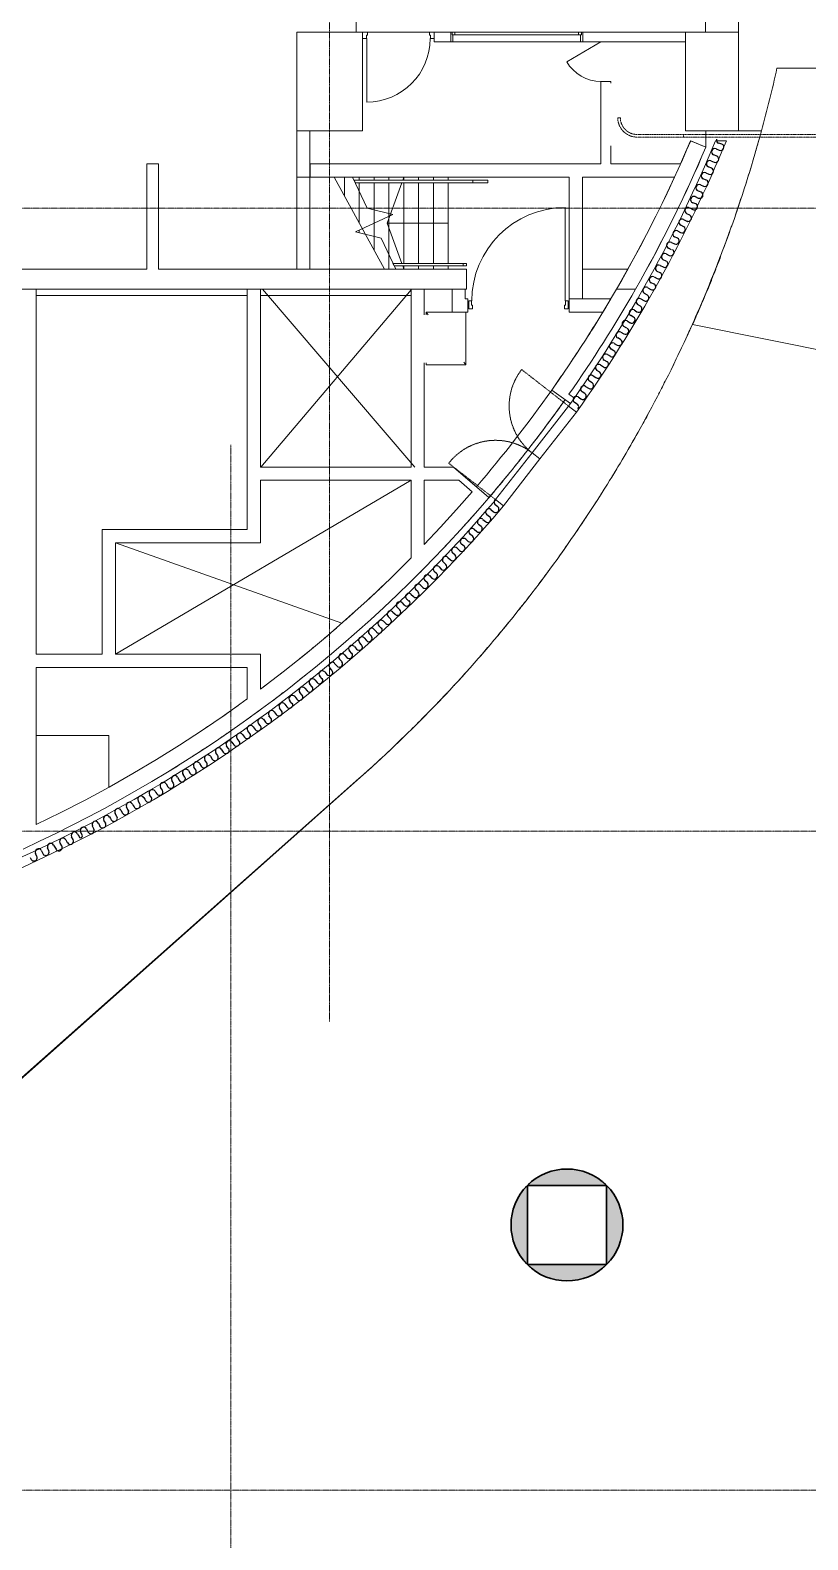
# Model space of a CAD drawing. Header units: millimetres. Extents: x -1578195 to 622687, y -255792 to 391308.
# Drawn here: x -1431795 to -1420001, y 95514 to 118418 of the extents above; entities that cross this region are included whole.
import ezdxf

# ---------------------------------------------------------------- set-up
doc = ezdxf.new("R2010")
doc.units = ezdxf.units.MM
for name, pattern in [('Grid Line', [21, 12, -3, 3, -3]), ('Long Dash', [13.5, 9, -4.5]), ('Overhead', [1.8, 1.2, -0.6])]:
    doc.linetypes.add(name, pattern=pattern)
for name, color, linetype, lineweight in [('A-010-M_LINE', 90, 'Continuous', 5), ('A-200-M_WALL', 113, 'Continuous', 9), ('A-200-M_WALL_EXT', 113, 'Continuous', 9), ('A-200-M_WALL_INT', 2, 'Continuous', 9), ('A-230-H_FLOOR', 190, 'Continuous', 18), ('A-230-M_FLOOR', 192, 'Continuous', 18), ('A-241-M_RAMP', 51, 'Continuous', 5), ('A-242-A_STAIR', 31, 'Continuous', 5), ('A-242-M_STAIR', 31, 'Continuous', 5), ('A-242-MB_STAIR', 31, 'Continuous', 5), ('A-314-M_WINDO_GLASS', 151, 'Continuous', 9), ('A-314-M_WINDOW_FRM', 151, 'Continuous', 9), ('A-325-M_DOOR', 31, 'Continuous', 5), ('A-325-M_DOOR_PANEL', 31, 'Continuous', 5), ('A-325-MH_DOOR', 31, 'Long Dash', 5), ('A-340-M_RAILING', 11, 'Continuous', 5), ('A-770-MH_FFE_SA', 91, 'Overhead', 5), ('S-280-M_COLUMN', 52, 'Continuous', 9), ('Z-030-M_GRID', 191, 'Continuous', 5), ('Z-060-M_DETAIL', 92, 'Continuous', 5)]:
    doc.layers.add(name, color=color, linetype=linetype, lineweight=lineweight)

# ---------------------------------------------------------------- blocks, each defined once
blk = doc.blocks.new('0291')
at = {"layer": 'A-230-H_FLOOR'}
h = blk.add_hatch(color=1, dxfattribs=at)
h.paths.add_polyline_path([(112002, 136184), (112103, 136197), (112203, 136221), (112299, 136257), (112389, 136305), (112474, 136363), (112550, 136431), (111350, 136431), (111427, 136363), (111511, 136305), (111602, 136257), (111698, 136221), (111797, 136197), (111899, 136184)], flags=0)
h.paths.add_polyline_path([(112282, 137631), (112550, 137631), (112474, 137699), (112389, 137757), (112282, 137811), (112203, 137841), (112103, 137866), (112002, 137878), (111899, 137878), (111797, 137866), (111698, 137841), (111596, 137802), (111511, 137757), (111427, 137699), (111350, 137631)], flags=0)
h = blk.add_hatch(color=1, dxfattribs=at)
h.paths.add_polyline_path([(111350, 136431), (111350, 137631), (111282, 137554), (111224, 137470), (111177, 137379), (111140, 137284), (111116, 137184), (111103, 137082), (111103, 136980), (111116, 136878), (111140, 136779), (111177, 136683), (111224, 136592), (111282, 136508)], flags=0)
h.paths.add_polyline_path([(112550, 136431), (112618, 136508), (112677, 136592), (112724, 136683), (112760, 136779), (112785, 136878), (112797, 136980), (112797, 137082), (112785, 137184), (112760, 137284), (112724, 137379), (112677, 137470), (112618, 137554), (112550, 137631), (112550, 136811)], flags=0)
at = {"layer": 'A-010-M_LINE', "color": 1}
for p, q in [((114050, 162606), (114050, 155131)), ((109585, 151218), (107307, 148531)), ((109641, 148531), (107330, 151231)), ((105100, 145691), (109585, 148331)), ((105100, 147381), (108535, 146161))]:
    blk.add_line(p, q, dxfattribs=at)
at = {"layer": 'A-010-M_LINE', "color": 1, "lineweight": 25}
for p, q in [((114221, 153248), (114175, 153267)), ((114212, 153360), (114260, 153338)), ((114300, 153430), (114252, 153443)), ((114142, 153066), (114096, 153085)), ((114133, 153178), (114181, 153157)), ((113975, 152814), (114023, 152793)), ((114063, 152885), (114017, 152903)), ((114054, 152996), (114102, 152975)), ((113895, 152633), (113942, 152612)), ((113984, 152703), (113937, 152722)), ((113812, 152352), (113767, 152374)), ((113811, 152464), (113857, 152439)), ((113904, 152522), (113857, 152540)), ((113627, 152113), (113673, 152088)), ((113721, 152176), (113676, 152198)), ((113719, 152288), (113766, 152263)), ((113534, 151940), (113580, 151916)), ((113628, 152001), (113583, 152023)), ((113456, 151654), (113411, 151676)), ((113455, 151766), (113501, 151741)), ((113535, 151828), (113490, 151850)), ((113270, 151415), (113317, 151390)), ((113364, 151478), (113319, 151500)), ((113363, 151590), (113409, 151566)), ((113175, 151252), (113220, 151224)), ((113272, 151303), (113227, 151325)), ((113065, 150971), (113022, 150996)), ((113071, 151083), (113116, 151055)), ((113169, 151140), (113125, 151165)), ((112862, 150749), (112907, 150721)), ((112960, 150803), (112917, 150828)), ((112967, 150915), (113011, 150887)), ((112763, 150466), (112719, 150490)), ((112768, 150578), (112812, 150551)), ((112856, 150637), (112812, 150662)), ((112661, 150296), (112618, 150320)), ((112666, 150407), (112711, 150380)), ((112460, 150080), (112503, 150050)), ((112559, 150126), (112515, 150150)), ((112564, 150238), (112609, 150211)), ((112334, 149806), (112292, 149834)), ((112347, 149917), (112390, 149887)), ((112447, 149969), (112405, 149996)), ((112119, 149596), (112162, 149565)), ((112220, 149644), (112178, 149671)), ((112233, 149755), (112276, 149725)), ((112106, 149484), (112065, 149512)), ((110673, 147737), (110713, 147703)), ((110774, 147776), (110735, 147807)), ((110797, 147886), (110837, 147852)), ((110902, 147928), (110863, 147959)), ((110520, 147478), (110481, 147510)), ((110544, 147587), (110584, 147553)), ((110649, 147628), (110610, 147660)), ((110284, 147301), (110321, 147264)), ((110389, 147329), (110351, 147360)), ((110414, 147438), (110453, 147403)), ((110112, 147053), (110076, 147087)), ((110144, 147160), (110181, 147123)), ((110252, 147194), (110215, 147228)), ((109864, 146883), (109901, 146846)), ((109972, 146913), (109936, 146947)), ((110004, 147020), (110041, 146983)), ((109584, 146602), (109621, 146565)), ((109693, 146635), (109656, 146669)), ((109725, 146742), (109762, 146705)), ((109832, 146776), (109796, 146810)), ((109414, 146366), (109378, 146401)), ((109447, 146473), (109483, 146436)), ((109553, 146495), (109516, 146529)), ((109165, 146194), (109202, 146157)), ((109274, 146226), (109237, 146261)), ((109306, 146333), (109343, 146296)), ((108875, 145938), (108909, 145898)), ((108985, 145963), (108951, 146000)), ((109025, 146067), (109059, 146028)), ((109132, 146087), (109096, 146122)), ((108575, 145682), (108609, 145642)), ((108685, 145704), (108651, 145741)), ((108725, 145809), (108759, 145769)), ((108835, 145833), (108802, 145870)), ((108385, 145448), (108352, 145485)), ((108425, 145552), (108459, 145513)), ((108535, 145578), (108501, 145615)), ((108084, 145198), (108051, 145236)), ((108126, 145302), (108159, 145261)), ((108235, 145319), (108201, 145356)), ((108275, 145424), (108309, 145384)), ((107821, 145048), (107854, 145008)), ((107932, 145071), (107899, 145108)), ((107974, 145175), (108007, 145134)), ((107461, 144717), (107430, 144757)), ((107510, 144818), (107540, 144775)), ((107621, 144834), (107591, 144873)), ((107670, 144934), (107701, 144892)), ((107779, 144945), (107746, 144982)), ((107140, 144489), (107109, 144529)), ((107188, 144590), (107219, 144547)), ((107300, 144602), (107269, 144642)), ((107349, 144703), (107379, 144660)), ((106867, 144358), (106897, 144316)), ((106979, 144373), (106949, 144413)), ((107028, 144474), (107058, 144431)), ((106487, 144044), (106458, 144085)), ((106541, 144142), (106569, 144098)), ((106653, 144152), (106625, 144193)), ((106707, 144250), (106735, 144205)), ((106818, 144258), (106787, 144297)), ((106156, 143825), (106127, 143865)), ((106207, 143925), (106237, 143881)), ((106320, 143937), (106291, 143978)), ((106374, 144035), (106402, 143991)), ((105702, 143614), (105716, 143593)), ((105813, 143627), (105785, 143669)), ((105869, 143724), (105896, 143679)), ((105981, 143732), (105957, 143776)), ((106044, 143825), (106068, 143778)), ((105359, 143418), (105371, 143396)), ((105371, 143396), (105383, 143374)), ((105471, 143423), (105446, 143466)), ((105534, 143515), (105546, 143493)), ((105546, 143493), (105558, 143471)), ((105646, 143517), (105619, 143558)), ((105716, 143593), (105730, 143572)), ((104953, 143126), (104927, 143169)), ((105012, 143221), (105025, 143199)), ((105025, 143199), (105038, 143178)), ((105124, 143230), (105098, 143272)), ((105184, 143324), (105209, 143278)), ((105295, 143326), (105271, 143370)), ((104526, 142968), (104537, 142946)), ((104537, 142946), (104549, 142924)), ((104594, 142950), (104572, 142995)), ((104661, 143040), (104672, 143017)), ((104672, 143017), (104684, 142995)), ((104773, 143040), (104751, 143084)), ((104840, 143129), (104852, 143106)), ((104852, 143106), (104862, 143084)), ((103979, 142710), (103990, 142688)), ((104090, 142709), (104073, 142752)), ((104164, 142793), (104200, 142731)), ((104286, 142782), (104261, 142825)), ((104347, 142875), (104360, 142854)), ((104360, 142854), (104371, 142832)), ((104460, 142878), (104437, 142922)), ((103808, 142609), (103817, 142586)), ((103911, 142622), (103889, 142667)), ((103990, 142688), (104000, 142665))]:
    blk.add_line(p, q, dxfattribs=at)
for centre, radius, start, end in [((114265, 153491), 50, 165.0839, 255.0839), ((114193, 153313), 50, 68.0839, 248.0839), ((114201, 153202), 50, 246.1232, 65.0839), ((114280, 153384), 50, 246.1232, 65.0839), ((114114, 153131), 50, 68.0839, 248.0839), ((114122, 153021), 50, 246.1232, 65.0839), ((113956, 152768), 50, 68.0839, 248.0839), ((114035, 152950), 50, 68.0839, 248.0839), ((114043, 152839), 50, 246.1232, 65.0839), ((113876, 152587), 50, 68.0839, 248.0839), ((113963, 152658), 50, 246.1232, 65.0458), ((113789, 152419), 50, 64.0839, 244.0839), ((113789, 152308), 50, 242.1232, 61.0839), ((113881, 152483), 50, 242.1232, 61.0839), ((113605, 152068), 50, 64.0839, 244.0839), ((113698, 152243), 50, 64.0839, 244.0839), ((113696, 152132), 50, 242.1232, 61.0458), ((113512, 151895), 50, 64.0839, 244.0839), ((113604, 151960), 50, 242.1232, 61.0839), ((113433, 151721), 50, 64.0839, 244.0839), ((113433, 151610), 50, 242.1232, 61.0839), ((113524, 151786), 50, 242.1232, 61.0839), ((113248, 151370), 50, 64.0839, 244.0839), ((113341, 151545), 50, 64.0839, 244.0839), ((113340, 151435), 50, 242.1232, 61.0458), ((113150, 151209), 50, 60.0839, 240.0839), ((113246, 151267), 50, 238.1232, 57.0839), ((113047, 151040), 50, 60.0839, 240.0839), ((113038, 150929), 50, 238.1232, 57.0458), ((113142, 151098), 50, 238.1232, 57.0839), ((112837, 150706), 50, 60.0839, 240.0839), ((112942, 150871), 50, 60.0839, 240.0839), ((112933, 150764), 50, 238.1232, 57.0839), ((112743, 150534), 50, 60.8719, 240.8719), ((112838, 150594), 50, 238.9112, 57.8719), ((112642, 150364), 50, 60.8719, 240.8719), ((112635, 150253), 50, 238.9112, 57.8338), ((112737, 150423), 50, 238.9112, 57.8719), ((112432, 150038), 50, 56.8719, 236.8719), ((112540, 150194), 50, 60.8719, 240.8719), ((112531, 150091), 50, 234.9112, 53.8719), ((112319, 149875), 50, 56.8719, 236.8719), ((112305, 149766), 50, 234.9112, 53.8338), ((112418, 149928), 50, 234.9112, 53.8719), ((112092, 149554), 50, 56.8719, 236.8719), ((112206, 149713), 50, 56.8719, 236.8719), ((112191, 149606), 50, 234.9112, 53.8719), ((112078, 149443), 50, 324.1665, 53.8719), ((110893, 147998), 50, 137.3535, 231.8719), ((110642, 147699), 50, 50.8719, 230.8719), ((110746, 147741), 50, 228.9112, 47.8719), ((110766, 147846), 50, 51.8719, 231.8719), ((110869, 147890), 50, 229.9112, 48.8338), ((110512, 147548), 50, 50.8719, 230.8719), ((110616, 147590), 50, 228.9112, 47.8719), ((110250, 147264), 50, 46.8719, 226.8719), ((110356, 147299), 50, 224.9112, 43.8719), ((110382, 147399), 50, 50.8719, 230.8719), ((110486, 147441), 50, 228.9112, 47.8338), ((110076, 147018), 50, 224.9112, 43.8338), ((110110, 147124), 50, 46.8719, 226.8719), ((110217, 147158), 50, 224.9112, 43.8719), ((109830, 146846), 50, 46.8719, 226.8719), ((109937, 146881), 50, 224.9112, 43.8719), ((109970, 146984), 50, 46.8719, 226.8719), ((109550, 146565), 50, 46.8719, 226.8719), ((109657, 146600), 50, 224.9112, 43.8338), ((109691, 146705), 50, 46.8719, 226.8719), ((109797, 146740), 50, 224.9112, 43.8719), ((109379, 146331), 50, 224.5626, 43.5233), ((109412, 146437), 50, 46.5233, 226.5233), ((109519, 146471), 50, 224.5626, 43.5233), ((109131, 146158), 50, 46.5233, 226.5233), ((109237, 146192), 50, 224.5626, 43.4852), ((109272, 146297), 50, 46.5233, 226.5233), ((108838, 145904), 50, 42.5233, 222.5233), ((108947, 145930), 50, 220.5626, 39.5233), ((108988, 146034), 50, 42.5233, 222.5233), ((109097, 146060), 50, 220.5626, 39.5233), ((108538, 145649), 50, 42.5233, 222.5233), ((108647, 145675), 50, 220.5626, 39.5233), ((108688, 145775), 50, 42.5233, 222.5233), ((108797, 145801), 50, 220.5626, 39.4852), ((108347, 145416), 50, 220.5626, 39.4852), ((108388, 145519), 50, 42.5233, 222.5233), ((108497, 145545), 50, 220.5626, 39.5233), ((108088, 145269), 50, 41.5233, 221.5233), ((108198, 145293), 50, 219.5626, 38.5233), ((108238, 145390), 50, 42.5233, 222.5233), ((107783, 145015), 50, 41.5233, 221.5233), ((107893, 145040), 50, 219.5626, 38.4852), ((107936, 145141), 50, 41.5233, 221.5233), ((108046, 145166), 50, 219.5626, 38.5233), ((107470, 144788), 50, 37.5233, 217.5233), ((107581, 144804), 50, 215.5626, 34.5233), ((107631, 144904), 50, 37.5233, 217.5233), ((107741, 144921), 50, 215.5626, 34.5233), ((107149, 144559), 50, 37.5233, 217.5233), ((107260, 144576), 50, 215.5626, 34.5233), ((107309, 144672), 50, 37.5233, 217.5233), ((107420, 144689), 50, 215.5626, 34.4852), ((106827, 144328), 50, 37.5233, 217.5233), ((106938, 144345), 50, 215.5626, 34.4852), ((106988, 144443), 50, 37.5233, 217.5233), ((107099, 144460), 50, 215.5626, 34.5233), ((106500, 144114), 50, 34.5233, 214.5233), ((106611, 144125), 50, 212.5626, 31.5233), ((106666, 144221), 50, 34.5233, 214.5233), ((106778, 144232), 50, 212.5626, 31.5233), ((106000, 143800), 50, 29.5233, 209.5233), ((106167, 143895), 50, 36.5233, 216.5233), ((106278, 143910), 50, 214.5626, 33.4142), ((106333, 144007), 50, 34.5233, 214.5233), ((106444, 144018), 50, 212.5626, 31.4852), ((105660, 143586), 50, 33.5233, 213.5233), ((105771, 143600), 50, 213.5233, 33.5233), ((105827, 143696), 50, 33.5233, 213.5233), ((105939, 143706), 50, 211.5626, 30.5233), ((106112, 143801), 50, 207.5626, 26.5233), ((105315, 143394), 50, 28.8203, 208.8203), ((105427, 143398), 50, 208.8203, 28.8203), ((105490, 143490), 50, 28.8203, 208.8203), ((105602, 143494), 50, 207.5233, 27.5233), ((104796, 143107), 50, 26.434, 206.434), ((104970, 143195), 50, 31.1369, 211.1369), ((105081, 143204), 50, 211.1369, 31.1369), ((105141, 143298), 50, 31.1369, 211.1369), ((105253, 143303), 50, 209.1763, 28.1369), ((105251, 143302), 50, 298.8203, 28.8203), ((104481, 142945), 50, 27.4895, 207.4895), ((104574, 142933), 26.7, 199.6261, 41.3529), ((104617, 143018), 50, 26.434, 206.434), ((104728, 143017), 50, 206.434, 26.434), ((104907, 143105), 50, 205.1369, 25.1369), ((103934, 142689), 50, 25.9337, 205.9337), ((104045, 142687), 50, 205.9337, 25.9337), ((104119, 142771), 50, 25.9337, 202.8121), ((104243, 142756), 50, 210.4749, 30.4895), ((104304, 142850), 50, 30.4895, 210.4895), ((104416, 142855), 50, 207.4895, 27.4895), ((103864, 142604), 50, 200.9337, 20.9337)]:
    blk.add_arc(centre, radius, start, end, dxfattribs=at)
at = {"layer": 'A-200-M_WALL', "color": 1}
blk.add_line((114367, 153481), (114205, 153481), dxfattribs=at)
for radius, start, end in [(20617, 324.6112, 337.4299), (20767, 324.593, 337.6018), (20617, 275.7319, 319.6074), (20767, 275.7204, 319.6254)]:
    blk.add_arc((95167, 161394), radius, start, end, dxfattribs=at)
at = {"layer": 'A-200-M_WALL_EXT', "color": 1, "lineweight": 13}
for p, q in [((114057, 153384), (113827, 153481)), ((105575, 153131), (105575, 151531)), ((105755, 153131), (105575, 153131)), ((105755, 151531), (105755, 153131)), ((105575, 151531), (91800, 151531)), ((110425, 151531), (105755, 151531)), ((110425, 151231), (110425, 151531)), ((91800, 151231), (110425, 151231)), ((112703, 151231), (112991, 151231))]:
    blk.add_line(p, q, dxfattribs=at)
for radius, start in [(20267, 329.9051), (20517, 330.3089)]:
    blk.add_arc((95168, 161394), radius, start, 337.0195, dxfattribs=at)
at = {"layer": 'A-200-M_WALL_INT', "color": 1}
for p, q in [((109938, 155131), (109938, 154981)), ((109938, 155131), (113750, 155131)), ((110188, 154981), (110188, 155131)), ((112188, 155131), (112188, 154981)), ((113750, 154981), (113750, 155131)), ((113750, 154981), (109938, 154981)), ((112465, 154381), (112465, 153131)), ((112615, 154381), (112465, 154381)), ((112615, 154356), (112615, 154381)), ((107850, 153631), (107850, 151531)), ((108050, 153631), (107850, 153631)), ((108050, 151531), (108050, 153631)), ((113825, 153481), (113750, 153306)), ((114056, 153384), (113825, 153481)), ((112615, 153131), (112615, 153406)), ((113750, 153306), (113673, 153131)), ((109350, 153131), (108055, 153131)), ((108055, 153131), (108055, 152931)), ((112465, 153131), (109350, 153131)), ((113673, 153131), (112615, 153131)), ((107850, 152931), (108050, 152931)), ((108055, 152931), (108419, 152931)), ((108800, 152931), (109350, 152931)), ((109350, 152931), (111984, 152931)), ((111984, 152931), (111984, 150881)), ((112184, 152931), (113583, 152931)), ((112184, 151081), (112184, 152931)), ((113583, 152931), (113393, 152531)), ((113393, 152531), (113195, 152134)), ((113195, 152134), (112988, 151743)), ((112988, 151743), (112773, 151355)), ((107850, 151531), (108050, 151531)), ((103900, 151231), (103700, 151231)), ((103900, 145691), (103900, 151231)), ((107300, 151231), (107100, 151231)), ((107100, 151231), (107100, 147581)), ((107300, 148531), (107300, 151231)), ((109585, 151231), (109585, 148531)), ((109785, 151231), (109585, 151231)), ((109785, 150841), (109785, 151231)), ((110208, 151231), (110208, 150881)), ((110408, 151231), (110208, 151231)), ((110408, 151081), (110408, 151231)), ((110446, 151081), (110408, 151081)), ((110446, 150881), (110446, 151081)), ((111984, 151081), (112614, 151081)), ((110408, 150881), (110446, 150881)), ((111984, 150881), (112494, 150881)), ((109785, 148531), (109785, 150111)), ((111719, 149698), (112004, 149496)), ((112062, 149577), (111980, 149635)), ((112004, 149496), (112062, 149577)), ((109585, 148531), (107300, 148531)), ((110228, 148531), (109785, 148531)), ((110767, 148068), (110228, 148531)), ((107300, 148331), (109585, 148331)), ((107300, 147381), (107300, 148331)), ((109585, 148331), (109585, 147151)), ((109785, 147357), (109785, 148331)), ((109785, 148331), (110308, 148331)), ((110308, 148331), (110513, 148155)), ((110513, 148155), (110275, 147885)), ((110275, 147885), (110032, 147618)), ((107100, 147581), (104900, 147581)), ((104900, 147581), (104900, 145691)), ((110032, 147618), (109785, 147357)), ((105100, 147381), (107300, 147381)), ((105100, 145691), (105100, 147381)), ((109585, 147151), (109278, 146846)), ((109278, 146846), (108963, 146548)), ((108963, 146548), (108643, 146256)), ((108643, 146256), (108316, 145972)), ((108316, 145972), (107983, 145694)), ((104900, 145691), (103900, 145691)), ((107300, 145691), (105100, 145691)), ((107300, 145160), (107300, 145691)), ((107983, 145694), (107645, 145424)), ((103900, 143105), (103900, 145491)), ((103900, 145491), (107100, 145491)), ((107100, 145491), (107100, 145013)), ((107645, 145424), (107300, 145160)), ((107100, 145013), (106763, 144772)), ((106763, 144772), (106420, 144539)), ((106420, 144539), (106073, 144312)), ((106073, 144312), (105722, 144092)), ((105722, 144092), (105366, 143880)), ((105366, 143880), (105005, 143675)), ((105005, 143675), (104641, 143478)), ((104641, 143478), (104273, 143288)), ((104273, 143288), (103900, 143105))]:
    blk.add_line(p, q, dxfattribs=at)
for radius, start, end in [(20517, 330.3088, 337.018), (20267, 325.0369, 330.3088), (20517, 325.0314, 330.3088), (20267, 328.7531, 329.4122), (20267, 319.4977, 324.7542), (20267, 324.7542, 325.0369), (20517, 322.1756, 324.7521), (20517, 319.496, 321.9362), (20517, 294.5732, 319.2167), (20517, 319.2167, 319.496)]:
    blk.add_arc((95167, 161394), radius, start, end, dxfattribs=at)
at = {"layer": 'A-230-M_FLOOR', "color": 1}
for p, q in [((108750, 155131), (108750, 162606)), ((108750, 155131), (108750, 162606)), ((114550, 162606), (114550, 155131)), ((109863, 155131), (108925, 155131)), ((115135, 154581), (122714, 154581)), ((114056, 153384), (114056, 153631)), ((114550, 153631), (114900, 153631)), ((114550, 152485), (114550, 152488)), ((112871, 151531), (112184, 151531)), ((114207, 151531), (114200, 151531)), ((103900, 151131), (107100, 151131)), ((107300, 151131), (109585, 151131)), ((110408, 150881), (110208, 150881)), ((122123, 149030), (113855, 150694)), ((107101, 145013), (107087, 145003)), ((105000, 144456), (103900, 144456)), ((105000, 143673), (105000, 144456)), ((108795, 143804), (99876, 135899)), ((106754, 141989), (108818, 143824)), ((103473, 139072), (106754, 141989)), ((105817, 141156), (105807, 141156))]:
    blk.add_line(p, q, dxfattribs=at)
at = {"layer": 'A-230-M_FLOOR', "color": 1, "lineweight": 30}
for p, q in [((111350, 137631), (112550, 137631)), ((111350, 136431), (111350, 137631)), ((112550, 137631), (112550, 136431)), ((112550, 136431), (111350, 136431))]:
    blk.add_line(p, q, dxfattribs=at)
at = {"layer": 'A-230-M_FLOOR', "color": 1}
for centre, radius, start, end in [((95367, 158956), 20250, 335.9205, 338.4909), ((95167, 161394), 20267, 327.5456, 328.2295), ((95167, 161394), 20267, 326.2201, 326.9029), ((95167, 161394), 20267, 324.7542, 325.5764), ((95167, 161394), 20267, 319.4977, 324.7542), ((95167, 161394), 20517, 322.2462, 324.7521), ((95167, 161394), 20517, 319.4954, 322.2462), ((95167, 161394), 20267, 314.0663, 315.3506), ((95167, 161394), 20267, 312.7814, 313.6418), ((95167, 161394), 20267, 311.4956, 312.2748), ((95167, 161394), 20267, 310.2088, 310.9565), ((95167, 161394), 20267, 308.9203, 309.6546), ((95167, 161394), 20267, 307.6292, 308.36), ((95167, 161394), 20267, 306.7781, 307.0695), ((95167, 161394), 20267, 304.7624, 305.7035), ((95167, 161394), 20267, 303.497, 304.2997), ((111950, 137031), 849, 129.8061, 133.2708), ((111950, 137031), 849, 122.883, 126.3477), ((111950, 137031), 849, 117.6923, 119.4247), ((111950, 137031), 849, 115.96, 117.6923), ((111950, 137031), 849, 109.0369, 112.5016), ((111950, 137031), 849, 102.1138, 105.5785), ((111950, 137031), 849, 96.9231, 98.6554), ((111950, 137031), 849, 95.1907, 96.9231), ((111950, 137031), 849, 88.2677, 91.7323), ((111950, 137031), 849, 81.3446, 84.8093), ((111950, 137031), 849, 74.4215, 77.8862), ((111950, 137031), 849, 69.2308, 70.9631), ((111950, 137031), 849, 67.4984, 69.2308), ((111950, 137031), 849, 60.5769, 64.04), ((111950, 137031), 849, 55.3846, 57.117), ((111950, 137031), 849, 53.6538, 55.3846), ((111950, 137031), 849, 46.7292, 50.1939), ((111950, 137031), 849, 150.5753, 154.04), ((111950, 137031), 849, 143.6523, 147.117), ((111950, 137031), 849, 136.7292, 140.1939), ((111950, 137031), 849, 41.5385, 43.2692), ((111950, 137031), 849, 39.8061, 41.5385), ((111950, 137031), 849, 32.883, 36.3477), ((111950, 137031), 849, 25.96, 29.4247), ((111950, 137031), 849, 164.4215, 167.8862), ((111950, 137031), 849, 157.4984, 160.9631), ((111950, 137031), 849, 19.0369, 22.5016), ((111950, 137031), 849, 12.1138, 15.5785), ((111950, 137031), 849, 178.2677, 180), ((111950, 137031), 849, 180, 181.7323), ((111950, 137031), 849, 171.3446, 174.8093), ((111950, 137031), 849, 5.1907, 8.6554), ((111950, 137031), 849, 360, 1.7323), ((111950, 137031), 849, 358.2677, 360), ((111950, 137031), 849, 185.1907, 188.6554), ((111950, 137031), 849, 192.1138, 195.5785), ((111950, 137031), 849, 199.0369, 202.5016), ((111950, 137031), 849, 337.4984, 340.9631), ((111950, 137031), 849, 344.4215, 347.8862), ((111950, 137031), 849, 351.3446, 354.8093), ((111950, 137031), 849, 205.96, 209.4247), ((111950, 137031), 849, 212.883, 216.3477), ((111950, 137031), 849, 323.6523, 327.117), ((111950, 137031), 849, 330.5753, 334.04), ((111950, 137031), 849, 219.8061, 223.2708), ((111950, 137031), 849, 226.7292, 230.1939), ((111950, 137031), 849, 233.6523, 237.117), ((111950, 137031), 849, 240.5753, 244.04), ((111950, 137031), 849, 295.96, 299.4247), ((111950, 137031), 849, 302.883, 306.3477), ((111950, 137031), 849, 309.8061, 311.5385), ((111950, 137031), 849, 311.5385, 313.2708), ((111950, 137031), 849, 316.7292, 320.1939), ((111950, 137031), 849, 247.4984, 250.9631), ((111950, 137031), 849, 254.4215, 257.8862), ((111950, 137031), 849, 261.3446, 264.8093), ((111950, 137031), 849, 268.2677, 271.7323), ((111950, 137031), 849, 275.1907, 278.6554), ((111950, 137031), 849, 282.1138, 285.5785), ((111950, 137031), 849, 289.0369, 292.5016)]:
    blk.add_arc(centre, radius, start, end, dxfattribs=at)
at = {"layer": 'A-230-M_FLOOR', "color": 1, "lineweight": 30}
for start, end in [(45, 135), (135, 225), (315, 45), (225, 315)]:
    blk.add_arc((111950, 137031), 849, start, end, dxfattribs=at)
at = {"layer": 'A-230-M_FLOOR', "color": 1}
for points in [[(114900, 153631), (114986, 153945), (115064, 154262), (115135, 154581)], [(114819, 153344), (114837, 153403), (114853, 153463), (114870, 153522)], [(114788, 153237), (114799, 153273), (114809, 153308), (114819, 153344)], [(114651, 152790), (114681, 152883), (114709, 152976), (114737, 153070)], [(114500, 152337), (114534, 152433), (114565, 152530), (114596, 152627)], [(114310, 151810), (114350, 151916), (114389, 152022), (114427, 152129)], [(114427, 152129), (114434, 152149), (114441, 152169), (114448, 152189)], [(114202, 151530), (114233, 151609), (114263, 151688), (114292, 151767)], [(113774, 150525), (113791, 150562), (113808, 150600), (113825, 150637)], [(113060, 149115), (113298, 149542), (113520, 149978), (113726, 150421)], [(113562, 150078), (113599, 150154), (113635, 150230), (113671, 150307)], [(113340, 149635), (113379, 149711), (113417, 149788), (113454, 149864)], [(113159, 149294), (113182, 149338), (113206, 149382), (113229, 149426)], [(113060, 149115), (112901, 148830), (112736, 148549), (112564, 148272)], [(113105, 149195), (113123, 149228), (113141, 149261), (113159, 149294)], [(112867, 148776), (112912, 148854), (112956, 148932), (113000, 149010)], [(112620, 148362), (112666, 148438), (112712, 148515), (112756, 148592)], [(111746, 147056), (112033, 147451), (112306, 147857), (112564, 148272)], [(112362, 147953), (112410, 148028), (112458, 148104), (112504, 148180)], [(110384, 147632), (110434, 147688), (110484, 147744), (110533, 147800)], [(112175, 147670), (112198, 147705), (112222, 147740), (112245, 147775)], [(112099, 147557), (112124, 147594), (112150, 147632), (112175, 147670)], [(110052, 147274), (110092, 147316), (110132, 147359), (110172, 147402)], [(111814, 147150), (111864, 147220), (111913, 147290), (111961, 147360)], [(109713, 146925), (109737, 146949), (109761, 146974), (109785, 146998)], [(111520, 146751), (111572, 146819), (111622, 146887), (111671, 146956)], [(111217, 146359), (111240, 146388), (111263, 146418), (111285, 146447)], [(111286, 146447), (111315, 146484), (111344, 146521), (111372, 146559)], [(110903, 145974), (110957, 146039), (111010, 146105), (111062, 146171)], [(110579, 145597), (110635, 145660), (110690, 145725), (110744, 145791)], [(108263, 145600), (108281, 145615), (108298, 145630), (108316, 145645)], [(107878, 145289), (107913, 145317), (107948, 145345), (107983, 145373)], [(110237, 145217), (110261, 145242), (110284, 145268), (110308, 145293)], [(110308, 145293), (110345, 145335), (110383, 145376), (110420, 145418)], [(107488, 144989), (107489, 144990), (107491, 144991), (107492, 144991)], [(107492, 144991), (107544, 145031), (107595, 145070), (107646, 145111)], [(109917, 144878), (109989, 144953), (110060, 145028), (110131, 145105)], [(107092, 144698), (107159, 144746), (107226, 144794), (107292, 144842)], [(109580, 144538), (109657, 144614), (109732, 144691), (109807, 144769)], [(106689, 144418), (106761, 144467), (106833, 144516), (106905, 144565)], [(109203, 144176), (109297, 144264), (109388, 144353), (109478, 144444)], [(106280, 144147), (106350, 144193), (106421, 144238), (106492, 144284)], [(108818, 143824), (108929, 143923), (109039, 144023), (109149, 144125)], [(105867, 143888), (105933, 143929), (105999, 143969), (106066, 144010)], [(105014, 143394), (105014, 143395), (105015, 143395), (105016, 143396)]]:
    blk.add_open_spline(points, degree=3, dxfattribs=at)
for points, knots in [([(113726, 150421), (113794, 150569), (114263, 151609), (114643, 152688), (114900, 153631)], [0.7083333, 0.7083333, 0.7083333, 0.7083333, 0.75, 1, 1, 1, 1]), ([(108795, 143804), (109527, 144453), (110554, 145505), (111458, 146660), (111746, 147056)], [0, 0, 0, 0, 0.25, 0.375, 0.375, 0.375, 0.375])]:
    blk.add_open_spline(points, degree=3, knots=knots, dxfattribs=at)
at = {"layer": 'A-241-M_RAMP', "color": 1, "lineweight": 9}
for p, q in [((114550, 162606), (114550, 155131)), ((114550, 152488), (114550, 152485)), ((113855, 150694), (122985, 148856))]:
    blk.add_line(p, q, dxfattribs=at)
for points in [[(114281, 151722), (114257, 151658), (114231, 151594), (114205, 151531)], [(114140, 151362), (114120, 151313), (114099, 151264), (114079, 151216)], [(113986, 150994), (113943, 150893), (113900, 150793), (113855, 150694)]]:
    blk.add_open_spline(points, degree=3, dxfattribs=at)
at = {"layer": 'A-242-A_STAIR', "color": 1}
for p, q in [((109225, 152231), (109443, 152841)), ((109458, 152881), (109475, 152931)), ((109250, 152231), (109225, 152231)), ((109225, 152231), (109443, 151621)), ((109475, 152231), (109250, 152231)), ((109700, 152231), (109475, 152231)), ((109925, 152231), (109700, 152231)), ((110150, 152231), (109925, 152231)), ((109458, 151581), (109475, 151531))]:
    blk.add_line(p, q, dxfattribs=at)
at = {"layer": 'A-242-M_STAIR', "color": 1, "lineweight": 9}
for p, q in [((109181, 151531), (108419, 152931)), ((108722, 152931), (108419, 152931)), ((108575, 152931), (108575, 152645)), ((108813, 152931), (108800, 152931)), ((108800, 152714), (108800, 152231)), ((109025, 152432), (109025, 152231)), ((109250, 152377), (109250, 152336)), ((109025, 152030), (109025, 151818)), ((109250, 151749), (109250, 151531))]:
    blk.add_line(p, q, dxfattribs=at)
at = {"layer": 'A-242-M_STAIR', "color": 1}
for p, q in [((108800, 152931), (108699, 152931)), ((108800, 152881), (108800, 152931)), ((108800, 152714), (108800, 152841)), ((109025, 152881), (109025, 152931)), ((109025, 152432), (109025, 152841)), ((109250, 152881), (109250, 152931)), ((109250, 152377), (109250, 152841)), ((109475, 152881), (109475, 152931)), ((109475, 151621), (109475, 152841)), ((109700, 152881), (109700, 152931)), ((109700, 151621), (109700, 152841)), ((109925, 152881), (109925, 152931)), ((109925, 151621), (109925, 152841)), ((110150, 152881), (110150, 152931)), ((110150, 151621), (110150, 152841)), ((109250, 151749), (109250, 152336)), ((108800, 152085), (108800, 152126)), ((109025, 152030), (109025, 152231)), ((109475, 151531), (109475, 151581)), ((109700, 151531), (109700, 151581)), ((109925, 151531), (109925, 151581)), ((110150, 151531), (110150, 151581))]:
    blk.add_line(p, q, dxfattribs=at)
at = {"layer": 'A-242-M_STAIR', "color": 1, "linetype": 'Overhead'}
for p, q in [((108800, 152881), (108800, 152931)), ((108800, 152714), (108800, 152841)), ((109025, 152881), (109025, 152931)), ((109025, 152432), (109025, 152841)), ((109250, 152881), (109250, 152931)), ((109250, 152377), (109250, 152841)), ((109475, 152881), (109475, 152931)), ((109475, 151621), (109475, 152841)), ((109700, 152881), (109700, 152931)), ((109700, 151621), (109700, 152841)), ((109925, 152881), (109925, 152931)), ((109925, 151621), (109925, 152841)), ((110150, 152881), (110150, 152931)), ((110150, 151621), (110150, 152841)), ((109250, 151749), (109250, 152336)), ((108800, 152085), (108800, 152126)), ((109025, 152030), (109025, 152231)), ((109475, 151531), (109475, 151581)), ((109700, 151531), (109700, 151581)), ((109925, 151531), (109925, 151581)), ((110150, 151531), (110150, 151581))]:
    blk.add_line(p, q, dxfattribs=at)
at = {"layer": 'A-242-MB_STAIR', "color": 1}
for p, q in [((108699, 152931), (108920, 152458)), ((109309, 152363), (108742, 152099)), ((108920, 152458), (109309, 152363)), ((108742, 152099), (109131, 152005)), ((109131, 152005), (109352, 151531))]:
    blk.add_line(p, q, dxfattribs=at)
at = {"layer": 'A-314-M_WINDO_GLASS', "color": 1}
for p, q in [((112125, 155131), (110251, 155131)), ((112125, 155087), (110251, 155087))]:
    blk.add_line(p, q, dxfattribs=at)
at = {"layer": 'A-314-M_WINDOW_FRM', "color": 1}
for p, q in [((110189, 155131), (110207, 155131)), ((110207, 155131), (110251, 155131)), ((110207, 155131), (110207, 155087)), ((110251, 155087), (110207, 155087)), ((110220, 155087), (110220, 154981)), ((110251, 155131), (110251, 155087)), ((112125, 155131), (112125, 155087)), ((112169, 155131), (112125, 155131)), ((112169, 155087), (112125, 155087)), ((112156, 155087), (112156, 154981)), ((112169, 155131), (112169, 155087)), ((112188, 155131), (112169, 155131)), ((110188, 154981), (110220, 154981)), ((112188, 154981), (112156, 154981))]:
    blk.add_line(p, q, dxfattribs=at)
at = {"layer": 'A-325-M_DOOR', "color": 1, "lineweight": 9}
for p, q in [((108850, 155131), (108925, 155131)), ((108910, 155084), (108910, 155031)), ((108925, 155084), (108910, 155084)), ((108925, 155131), (108925, 155084)), ((109863, 155131), (109938, 155131)), ((109863, 155084), (109863, 155131)), ((109878, 155084), (109863, 155084)), ((109878, 155031), (109878, 155084)), ((108910, 155031), (108850, 155031)), ((109938, 155031), (109878, 155031)), ((112465, 154981), (111946, 154681)), ((110461, 151051), (110501, 151051)), ((110461, 150931), (110461, 151051)), ((110501, 151051), (110501, 150986)), ((110501, 150986), (110516, 150986)), ((110516, 150986), (110516, 150931)), ((111914, 150931), (111914, 150986)), ((111914, 150986), (111929, 150986)), ((111929, 151051), (111969, 151051)), ((111929, 150986), (111929, 151051)), ((111969, 151051), (111969, 150931)), ((110516, 150931), (110461, 150931)), ((111969, 150931), (111914, 150931))]:
    blk.add_line(p, q, dxfattribs=at)
at = {"layer": 'A-325-M_DOOR', "color": 1}
for p, q in [((108913, 155031), (108913, 154069)), ((111924, 151051), (111924, 152469))]:
    blk.add_line(p, q, dxfattribs=at)
for centre, radius, start, end in [((108913, 155031), 962, 270, 0), ((112465, 154981), 600, 210, 270), ((111924, 151051), 1418, 90, 180)]:
    blk.add_arc(centre, radius, start, end, dxfattribs=at)
at = {"layer": 'A-325-M_DOOR_PANEL', "color": 1, "lineweight": 9}
for p, q in [((111420, 148746), (111973, 149456)), ((112092, 149364), (111539, 148654)), ((111973, 149456), (112092, 149364)), ((110867, 148036), (111420, 148746)), ((111539, 148654), (110986, 147943)), ((111539, 148654), (111420, 148746)), ((111420, 148746), (111539, 148654)), ((110986, 147943), (110867, 148036))]:
    blk.add_line(p, q, dxfattribs=at)
at = {"layer": 'A-325-M_DOOR_PANEL', "color": 1}
for p, q in [((112092, 149364), (112068, 149333)), ((110986, 147943), (111010, 147974))]:
    blk.add_line(p, q, dxfattribs=at)
at = {"layer": 'A-325-MH_DOOR', "color": 1}
for p, q in [((111983, 149448), (111263, 150009)), ((110877, 148028), (110157, 148588))]:
    blk.add_line(p, q, dxfattribs=at)
for centre, start, end in [((111973, 149456), 142.094, 232.094), ((110867, 148036), 52.094, 142.094)]:
    blk.add_arc(centre, 900, start, end, dxfattribs=at)
at = {"layer": 'A-340-M_RAILING', "color": 1}
for p, q in [((108722, 152881), (108741, 152841)), ((110375, 152881), (108722, 152881)), ((110375, 152841), (108741, 152841)), ((110524, 152881), (110375, 152881)), ((110524, 152841), (110375, 152841)), ((110523, 152881), (110523, 152841)), ((110523, 152881), (110650, 152881)), ((110650, 152881), (110523, 152881)), ((110523, 152841), (110650, 152841)), ((110523, 152841), (110650, 152841)), ((110524, 152841), (110524, 152881)), ((110650, 152881), (110660, 152881)), ((110660, 152881), (110650, 152881)), ((110650, 152841), (110660, 152841)), ((110650, 152841), (110660, 152841)), ((110660, 152881), (110750, 152881)), ((110660, 152841), (110750, 152841)), ((110750, 152881), (110750, 152841)), ((109310, 151621), (109328, 151581)), ((110375, 151621), (109310, 151621)), ((110375, 151581), (109328, 151581)), ((110406, 151621), (110372, 151621)), ((110372, 151581), (110406, 151581)), ((110375, 151621), (110426, 151621)), ((110375, 151581), (110375, 151621)), ((110375, 151581), (110426, 151581)), ((110426, 151621), (110426, 151581))]:
    blk.add_line(p, q, dxfattribs=at)
at = {"layer": 'A-340-M_RAILING', "color": 1, "flags": 128}
for points in [[(110730, 152881), (110730, 152881), (110730, 152881), (110730, 152881), (110729, 152881), (110729, 152881), (110728, 152881), (110728, 152881), (110727, 152881), (110726, 152881), (110725, 152881), (110724, 152881), (110722, 152881), (110721, 152881), (110720, 152881), (110718, 152881), (110717, 152881), (110715, 152881), (110713, 152881), (110711, 152881), (110709, 152881), (110707, 152881), (110705, 152881), (110703, 152881), (110701, 152881), (110698, 152881), (110696, 152881), (110693, 152881), (110691, 152881), (110688, 152881), (110686, 152881), (110683, 152881), (110680, 152881), (110678, 152881), (110675, 152881), (110672, 152881), (110670, 152881), (110667, 152881), (110664, 152881), (110661, 152881), (110660, 152881)], [(110660, 152841), (110663, 152841), (110666, 152841), (110669, 152841), (110672, 152841), (110674, 152841), (110677, 152841), (110680, 152841), (110682, 152841), (110685, 152841), (110688, 152841), (110690, 152841), (110693, 152841), (110695, 152841), (110698, 152841), (110700, 152841), (110702, 152841), (110704, 152841), (110707, 152841), (110709, 152841), (110711, 152841), (110713, 152841), (110714, 152841), (110716, 152841), (110718, 152841), (110719, 152841), (110721, 152841), (110722, 152841), (110723, 152841), (110725, 152841), (110726, 152841), (110727, 152841), (110727, 152841), (110728, 152841), (110729, 152841), (110729, 152841), (110730, 152841), (110730, 152841), (110730, 152841), (110730, 152841)]]:
    blk.add_lwpolyline(points, dxfattribs=at)
at = {"layer": 'A-770-MH_FFE_SA', "color": 1}
for p, q in [((112760, 153831), (112720, 153831)), ((113715, 153576), (113015, 153576)), ((113715, 153536), (113015, 153536)), ((113715, 153576), (113715, 153536)), ((122915, 153576), (113715, 153576)), ((113715, 153536), (122915, 153536))]:
    blk.add_line(p, q, dxfattribs=at)
for radius in [295, 255]:
    blk.add_arc((113015, 153831), radius, 180, 270, dxfattribs=at)
at = {"layer": 'S-280-M_COLUMN', "color": 1, "lineweight": 13}
for p, q in [((107850, 155131), (107850, 153631)), ((108850, 155131), (107850, 155131)), ((108850, 153631), (108850, 155131)), ((114550, 155131), (113750, 155131)), ((113750, 155131), (113750, 153631)), ((114550, 153631), (114550, 155131)), ((107850, 153631), (108850, 153631)), ((113750, 153631), (114550, 153631)), ((112550, 137631), (111350, 137631)), ((111350, 137631), (111350, 136431)), ((112550, 136431), (112550, 137631)), ((111350, 136431), (112550, 136431))]:
    blk.add_line(p, q, dxfattribs=at)
at = {"layer": 'Z-030-M_GRID', "color": 1, "linetype": 'Grid Line'}
for p, q in [((108350, 209886), (108350, 140118)), ((-14408, 152456), (132980, 152456)), ((106850, 148869), (106850, 92240)), ((-14409, 143006), (133257, 143006)), ((-14409, 133006), (133257, 133006))]:
    blk.add_line(p, q, dxfattribs=at)
at = {"layer": 'Z-060-M_DETAIL', "color": 1}
for p, q in [((109815, 150881), (109815, 150841)), ((110208, 150881), (109815, 150881)), ((109815, 150881), (109845, 150841)), ((110415, 150081), (110415, 150881)), ((109815, 150111), (109815, 150081)), ((109815, 150081), (110415, 150081)), ((110385, 150121), (110415, 150081))]:
    blk.add_line(p, q, dxfattribs=at)

msp = doc.modelspace()

# ---------------------------------------------------------------- block references
msp.add_blockref('0291', (-1535603.6, -36740.4))

doc.saveas('drawing.dxf')
